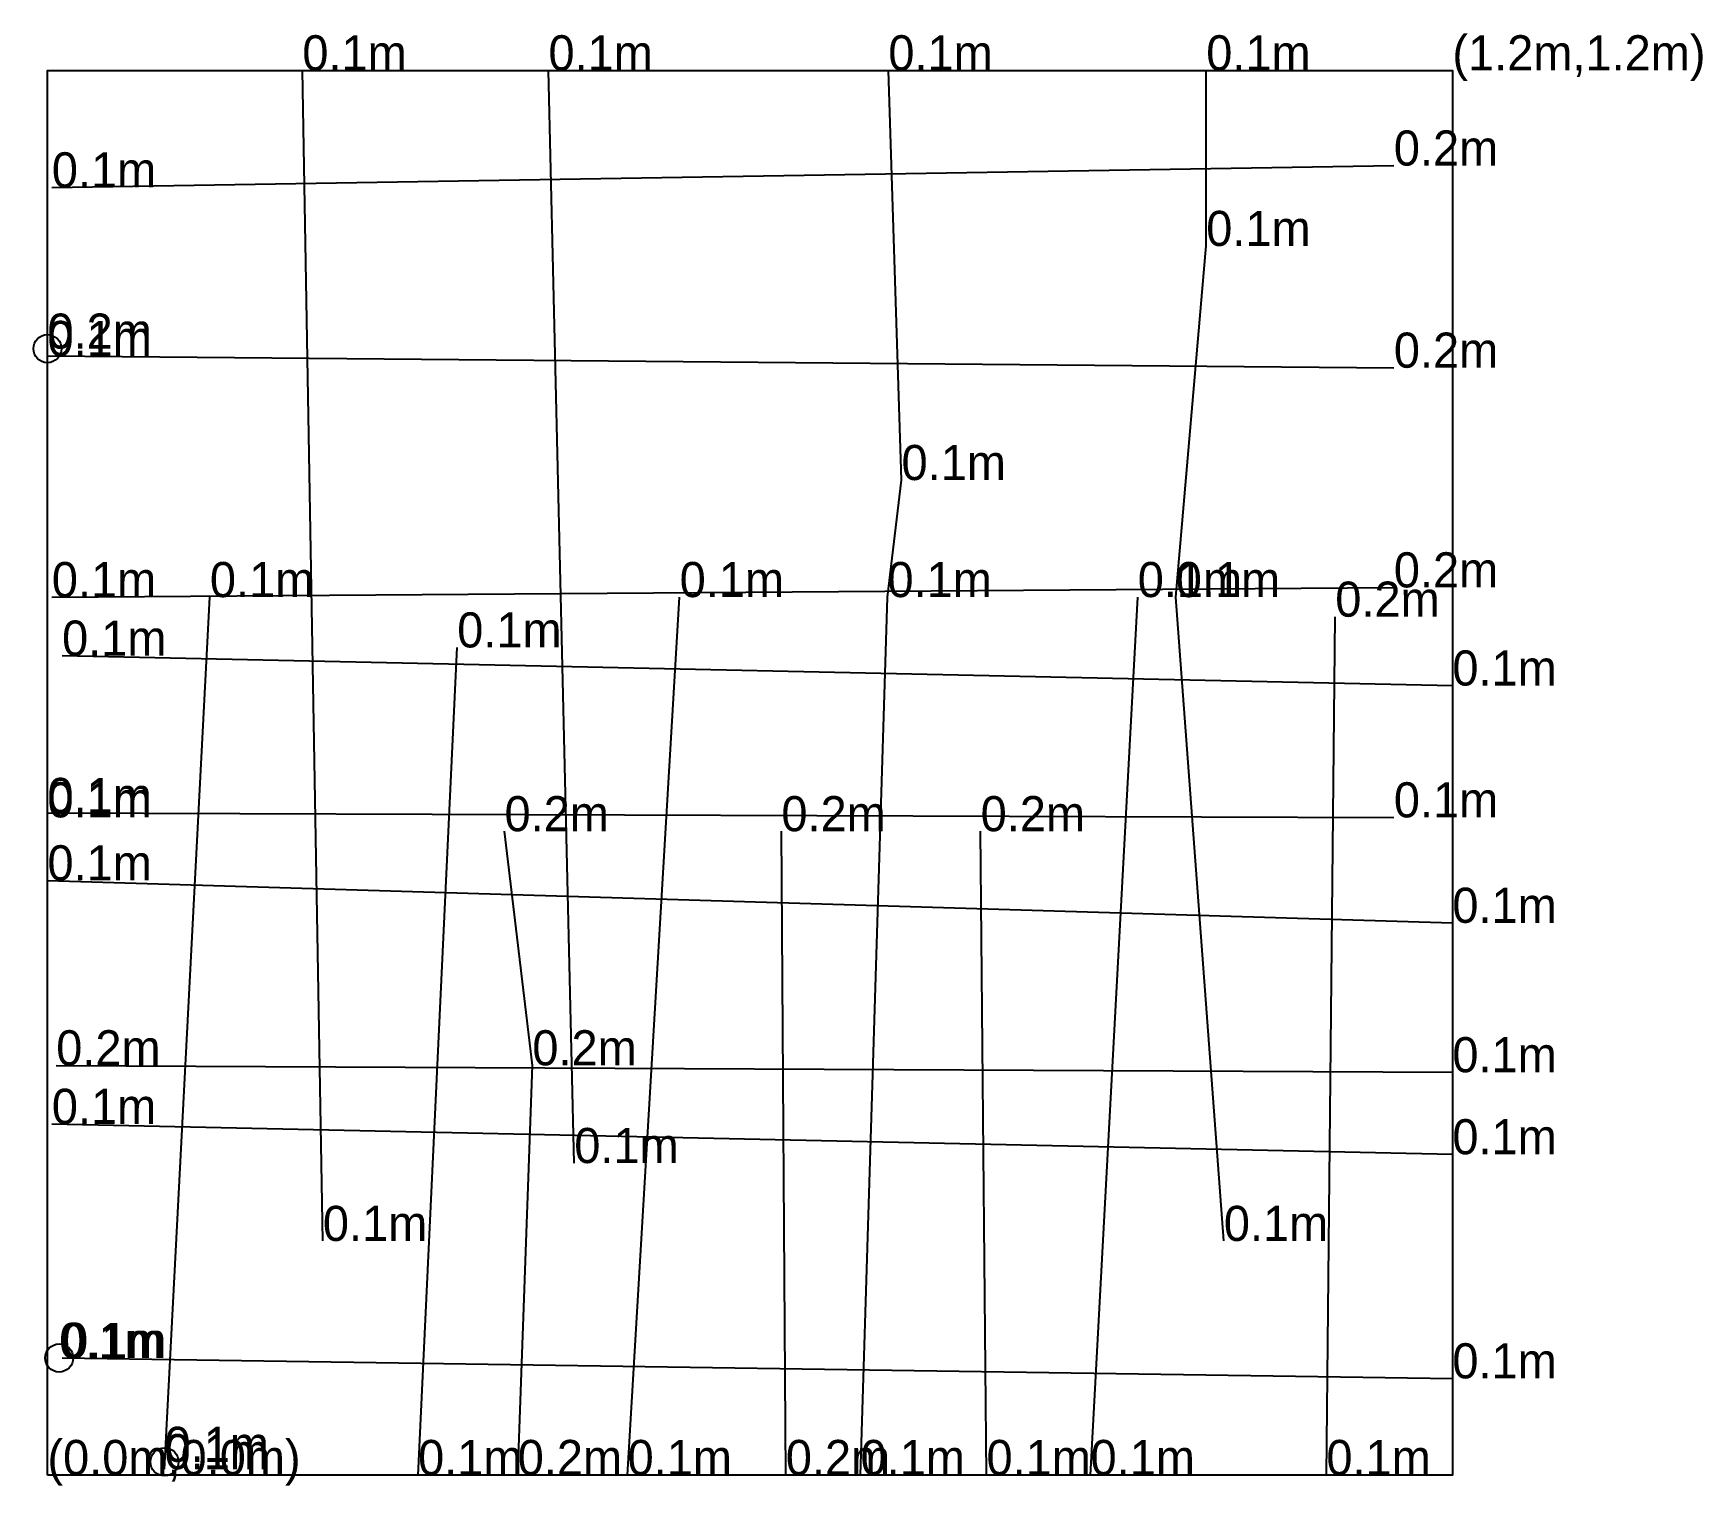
# Model space of a CAD drawing. Header units: metres. Extents: x -0.01 to 1.41, y -0.01 to 1.23.
import ezdxf

# ---------------------------------------------------------------- set-up
doc = ezdxf.new("R2010")
doc.units = ezdxf.units.M

msp = doc.modelspace()

# ---------------------------------------------------------------- linework, layer by layer
at = {"layer": 'FRAME'}
msp.add_lwpolyline([(0, 0), (0, 1.2), (1.2, 1.2), (1.2, 0)], close=True, dxfattribs=at)
at = {"layer": 'FRAME', "color": 1}
for points in [[(0.235246, 0.2), (0.217728, 1.2)], [(0.45, 0.266528), (0.427947, 1.2)], [(0.694476, 0), (0.7175, 0.75), (0.729514, 0.85), (0.718251, 1.2)], [(1.004799, 0.2), (0.96375, 0.75), (0.989781, 1.05), (0.989784, 1.2)], [(0.003754, 1.1), (1.15, 1.118665)], [(0, 0.955997), (1.15, 0.945985)], [(0.00375, 0.75), (1.15, 0.75829)], [(0.1, 0.005), (0.13875, 0.75)], [(0.495518, 0), (0.54, 0.75)], [(0.890932, 0), (0.93125, 0.75)], [(1.092393, 0), (1.1, 0.733266)], [(0.0125, 0.7), (1.2, 0.674454)], [(0.316581, 0), (0.35, 0.706987)], [(0, 0.561836), (0, 0.56559), (1.15, 0.561835)], [(0.40167, 0), (0.414181, 0.35), (0.390407, 0.55)], [(0.63066, 0), (0.626903, 0.55)], [(0.802089, 0), (0.79708, 0.55)], [(0, 0.50803), (1.2, 0.471742)], [(0.007508, 0.35), (1.2, 0.344109)], [(0.003754, 0.3), (1.2, 0.274036)], [(0.012513, 0.1), (1.2, 0.082586)]]:
    msp.add_lwpolyline(points, dxfattribs=at)
for centre in [(0, 0.962253, -0.151537), (0.01001, 0.1, -0.130958), (0.1, 0.01125, -0.1347)]:
    msp.add_circle(centre, 0.012, dxfattribs=at)

# ---------------------------------------------------------------- texts
at = {"layer": 'FRAME', "color": 2}
for s, p in [('0.1m', (0.217728, 1.2)), ('0.1m', (0.427947, 1.2)), ('0.1m', (0.718251, 1.2)), ('0.1m', (0.989784, 1.2)), ('(1.2m,1.2m)', (1.2, 1.2)), ('0.2m', (1.15, 1.118665)), ('0.1m', (0.003754, 1.1)), ('0.1m', (0.989781, 1.05)), ('0.2m', (0, 0.962253)), ('0.1m', (0, 0.955997)), ('0.2m', (1.15, 0.945985)), ('0.1m', (0.729514, 0.85)), ('0.2m', (1.15, 0.75829)), ('0.1m', (0.00375, 0.75)), ('0.1m', (0.13875, 0.75)), ('0.1m', (0.54, 0.75)), ('0.1m', (0.7175, 0.75)), ('0.1m', (0.93125, 0.75)), ('0.1m', (0.96375, 0.75)), ('0.2m', (1.1, 0.733266)), ('0.1m', (0.0125, 0.7)), ('0.1m', (0.35, 0.706987)), ('0.1m', (1.2, 0.674454)), ('0.1m', (0, 0.56559)), ('0.1m', (0, 0.561836)), ('0.1m', (1.15, 0.561835)), ('0.2m', (0.390407, 0.55)), ('0.2m', (0.626903, 0.55)), ('0.2m', (0.79708, 0.55)), ('0.1m', (0, 0.50803)), ('0.1m', (1.2, 0.471742)), ('0.2m', (0.007508, 0.35)), ('0.2m', (0.414181, 0.35)), ('0.1m', (1.2, 0.344109)), ('0.1m', (0.003754, 0.3)), ('0.1m', (1.2, 0.274036)), ('0.1m', (0.45, 0.266528)), ('0.1m', (0.235246, 0.2)), ('0.1m', (1.004799, 0.2)), ('0.1m', (0.01001, 0.1)), ('0.1m', (0.012513, 0.1)), ('0.1m', (1.2, 0.082586)), ('(0.0m,0.0m)', (0, 0)), ('0.1m', (0.1, 0.01125)), ('0.1m', (0.1, 0.005)), ('0.1m', (0.316581, 0)), ('0.2m', (0.40167, 0)), ('0.1m', (0.495518, 0)), ('0.2m', (0.63066, 0)), ('0.1m', (0.694476, 0)), ('0.1m', (0.802089, 0)), ('0.1m', (0.890932, 0)), ('0.1m', (1.092393, 0))]:
    msp.add_text(s, height=0.03, dxfattribs=at).set_placement(p)

doc.saveas('drawing.dxf')
